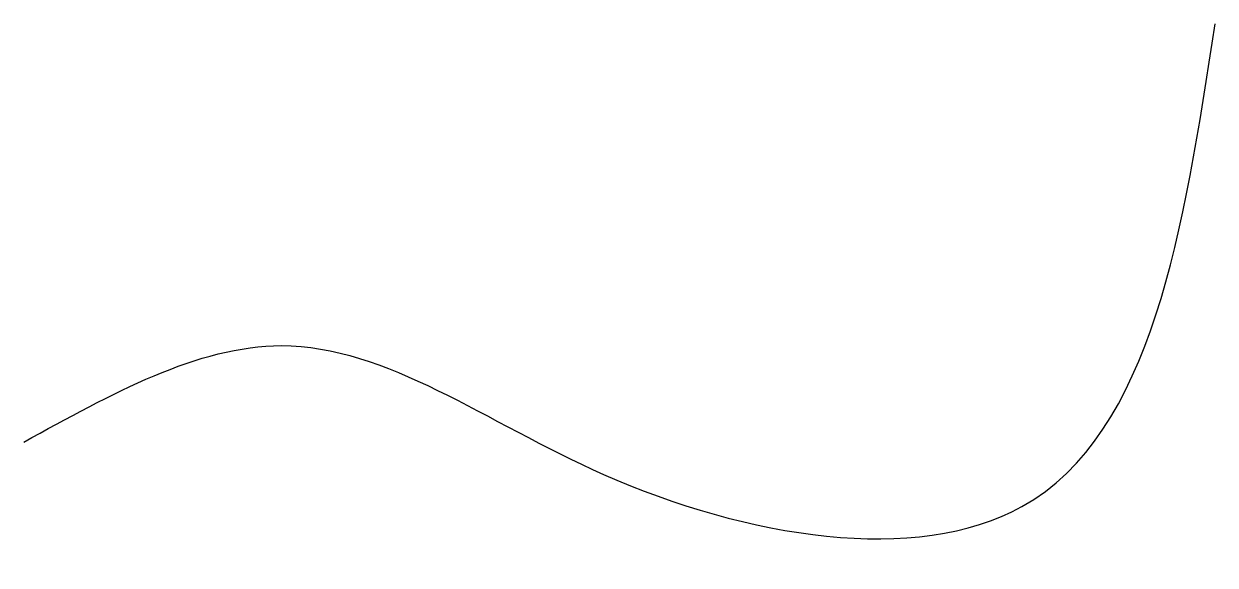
# Model space of a CAD drawing. Header units: millimetres. Extents: x 10 to 47, y 22.2 to 39.
import ezdxf

# ---------------------------------------------------------------- set-up
doc = ezdxf.new("R2010")
doc.units = ezdxf.units.MM
doc.layers.add('spline_fitpoints', color=178, linetype='Continuous', lineweight=25, true_color=0x000000)

msp = doc.modelspace()

# ---------------------------------------------------------------- linework, layer by layer
at = {"layer": 'spline_fitpoints'}
msp.add_open_spline([(10, 26), (12.706, 27.499), (18.823, 30.889), (28.062, 23.743), (44.278, 21.116), (46.03, 32.629), (47, 39)], degree=3, knots=[0, 0, 0, 0, 8.544004, 19.314333, 32.352738, 48.508233, 48.508233, 48.508233, 48.508233], dxfattribs=at)

doc.saveas('drawing.dxf')
